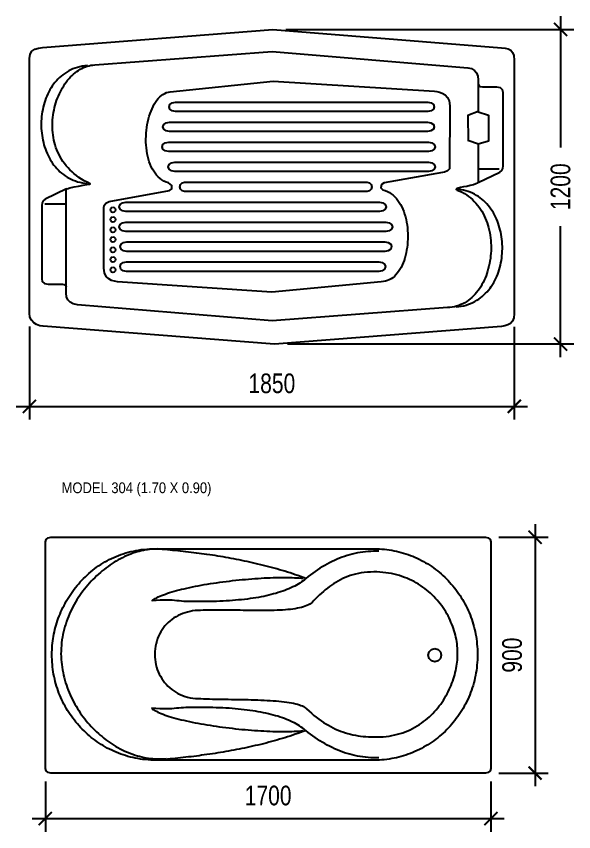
# Model space of a CAD drawing. Header units: millimetres. Extents: x 2134 to 13747, y 1479 to 10829.
# Drawn here: x 9155 to 11281, y 3651 to 6762 of the extents above; entities that cross this region are included whole.
import ezdxf
from ezdxf.enums import TextEntityAlignment as Align

# ---------------------------------------------------------------- set-up
doc = ezdxf.new("R2010")
doc.units = ezdxf.units.MM
doc.layers.add('dim', color=4, linetype='Continuous', lineweight=18)
doc.layers.add('dwgmodels.com', color=250, linetype='Continuous')
doc.layers.add('Text', color=3, linetype='Continuous', plot=False)
doc.styles.add('KOTE', font='romrust.shx', dxfattribs={"width": 0.8})
doc.styles.add('SN0', font='Arial')
doc.dimstyles.new('cad-block.com 50', dxfattribs={"dimscale": 50, "dimtxt": 1.5, "dimasz": 1, "dimexe": 1, "dimexo": 1, "dimgap": 1, "dimtad": 1, "dimdec": 0, "dimzin": 1, "dimdsep": 46, "dimtxsty": 'KOTE', "dimblk": 'ARCHTICK', "dimcen": 0, "dimdle": 1, "dimclrd": 4, "dimclre": 4, "dimclrt": 7, "dimadec": 0, "dimazin": 0, "dimtfac": 0.666667, "dimtdec": 0, "dimtix": 1, "dimtmove": 2, "dimatfit": 0, "dimfxl": 1, "dimtvp": 1, "dimtolj": 1, "dimarcsym": 0})

# ---------------------------------------------------------------- blocks, each defined once
blk = doc.blocks.new('Modelo 207')
at = {"color": 0}
for points in [[(-7.085, 2.095), (-3.627, 2.366), (-0.193, 2.09), (-0.14, 2.084), (-0.093, 2.073), (-0.054, 2.053), (-0.025, 2.021), (-0.006, 1.973), (0, 1.905), (0, -1.905), (-0.007, -1.968), (-0.027, -2.016), (-0.058, -2.05), (-0.098, -2.073), (-0.144, -2.087), (-0.195, -2.094), (-3.603, -2.359), (-7.078, -2.093), (-7.129, -2.084), (-7.177, -2.066), (-7.219, -2.039), (-7.253, -2.002), (-7.275, -1.954), (-7.283, -1.897), (-7.283, 1.927), (-7.274, 1.992), (-7.246, 2.038), (-7.204, 2.068), (-7.149, 2.086), (-7.085, 2.095)], [(-6.302, 1.833), (-3.637, 2.035), (-0.699, 1.791), (-0.644, 1.779), (-0.6, 1.751), (-0.567, 1.712), (-0.548, 1.664), (-0.542, 1.608), (-0.542, 1.13), (-0.39, 1.08), (-0.389, 0.689), (-0.542, 0.64), (-0.541, 0.076), (-0.551, 0.059), (-0.577, 0.044), (-0.615, 0.031), (-0.662, 0.019), (-0.712, 0.008), (-0.762, -0.001), (-0.807, -0.01), (-0.844, -0.019), (-0.867, -0.028), (-0.873, -0.038), (-0.857, -0.048), (-0.82, -0.064), (-0.785, -0.081), (-0.75, -0.1), (-0.718, -0.121), (-0.686, -0.143), (-0.657, -0.166), (-0.628, -0.191), (-0.601, -0.217), (-0.576, -0.245), (-0.552, -0.273), (-0.529, -0.303), (-0.508, -0.334), (-0.488, -0.366), (-0.469, -0.399), (-0.452, -0.432), (-0.436, -0.467), (-0.422, -0.502), (-0.409, -0.538), (-0.397, -0.574), (-0.387, -0.611), (-0.378, -0.649), (-0.37, -0.687), (-0.363, -0.725), (-0.358, -0.764), (-0.354, -0.803), (-0.351, -0.842), (-0.35, -0.881), (-0.349, -0.92), (-0.35, -0.959), (-0.352, -0.998), (-0.356, -1.037), (-0.36, -1.075), (-0.366, -1.114), (-0.373, -1.152), (-0.381, -1.189), (-0.391, -1.226), (-0.401, -1.263), (-0.412, -1.299), (-0.425, -1.334), (-0.439, -1.369), (-0.454, -1.402), (-0.47, -1.435), (-0.487, -1.467), (-0.505, -1.498), (-0.524, -1.528), (-0.545, -1.557), (-0.566, -1.584), (-0.588, -1.611), (-0.612, -1.636), (-0.636, -1.659), (-0.662, -1.681), (-0.688, -1.702), (-0.715, -1.721), (-0.744, -1.739), (-0.773, -1.754), (-0.804, -1.768), (-0.835, -1.781), (-0.867, -1.791), (-0.9, -1.799), (-0.934, -1.806), (-0.969, -1.81), (-1.005, -1.812), (-1.005, -1.812), (-3.637, -2.011), (-6.562, -1.769), (-6.624, -1.757), (-6.671, -1.731), (-6.704, -1.695), (-6.724, -1.649), (-6.731, -1.596), (-6.733, -0.041), (-6.716, -0.029), (-6.674, -0.015), (-6.613, -0.001), (-6.545, 0.012), (-6.477, 0.025), (-6.42, 0.035), (-6.382, 0.043), (-6.372, 0.049), (-6.416, 0.07), (-6.459, 0.093), (-6.5, 0.118), (-6.539, 0.143), (-6.575, 0.17), (-6.61, 0.197), (-6.643, 0.226), (-6.674, 0.256), (-6.703, 0.286), (-6.73, 0.317), (-6.755, 0.35), (-6.779, 0.382), (-6.801, 0.416), (-6.821, 0.45), (-6.839, 0.485), (-6.856, 0.521), (-6.871, 0.556), (-6.885, 0.593), (-6.897, 0.63), (-6.907, 0.667), (-6.916, 0.704), (-6.923, 0.741), (-6.929, 0.779), (-6.934, 0.817), (-6.937, 0.855), (-6.938, 0.893), (-6.939, 0.931), (-6.938, 0.969), (-6.936, 1.006), (-6.932, 1.044), (-6.927, 1.081), (-6.921, 1.118), (-6.914, 1.155), (-6.906, 1.191), (-6.897, 1.227), (-6.886, 1.262), (-6.875, 1.297), (-6.862, 1.331), (-6.849, 1.364), (-6.834, 1.397), (-6.819, 1.429), (-6.803, 1.46), (-6.786, 1.49), (-6.767, 1.52), (-6.749, 1.548), (-6.729, 1.575), (-6.709, 1.602), (-6.687, 1.627), (-6.666, 1.651), (-6.643, 1.673), (-6.62, 1.695), (-6.596, 1.715), (-6.572, 1.734), (-6.547, 1.751), (-6.521, 1.767), (-6.496, 1.781), (-6.469, 1.794), (-6.442, 1.805), (-6.415, 1.814), (-6.387, 1.821), (-6.359, 1.827), (-6.331, 1.831), (-6.302, 1.833), (-6.302, 1.833)], [(-6.413, 1.824), (-6.451, 1.82), (-6.489, 1.813), (-6.526, 1.805), (-6.561, 1.796), (-6.596, 1.785), (-6.629, 1.772), (-6.661, 1.758), (-6.692, 1.742), (-6.722, 1.725), (-6.751, 1.706), (-6.779, 1.686), (-6.805, 1.665), (-6.83, 1.643), (-6.855, 1.619), (-6.878, 1.595), (-6.9, 1.569), (-6.921, 1.543), (-6.94, 1.515), (-6.959, 1.486), (-6.977, 1.457), (-6.993, 1.427), (-7.008, 1.396), (-7.022, 1.365), (-7.036, 1.332), (-7.048, 1.3), (-7.058, 1.266), (-7.068, 1.232), (-7.077, 1.198), (-7.084, 1.164), (-7.091, 1.129), (-7.096, 1.093), (-7.1, 1.058), (-7.103, 1.022), (-7.105, 0.987), (-7.106, 0.951), (-7.106, 0.915), (-7.105, 0.879), (-7.102, 0.843), (-7.099, 0.808), (-7.094, 0.773), (-7.088, 0.737), (-7.082, 0.703), (-7.074, 0.668), (-7.065, 0.634), (-7.055, 0.6), (-7.043, 0.567), (-7.031, 0.535), (-7.018, 0.503), (-7.003, 0.471), (-6.988, 0.441), (-6.971, 0.411), (-6.954, 0.382), (-6.935, 0.354), (-6.915, 0.326), (-6.894, 0.3), (-6.872, 0.275), (-6.849, 0.251), (-6.825, 0.228), (-6.799, 0.206), (-6.773, 0.185), (-6.746, 0.166), (-6.717, 0.148), (-6.688, 0.131), (-6.657, 0.116), (-6.625, 0.102), (-6.592, 0.09), (-6.559, 0.079), (-6.524, 0.07), (-6.488, 0.063), (-6.451, 0.058), (-6.413, 0.054)], [(-3.621, 1.587), (-1.197, 1.436), (-1.165, 1.433), (-1.125, 1.425), (-1.082, 1.409), (-1.04, 1.383), (-1.005, 1.345), (-0.98, 1.291), (-0.971, 1.22), (-0.973, 0.272), (-1.006, 0.24), (-1.048, 0.223), (-1.08, 0.216), (-1.957, 0.062), (-1.997, 0.034), (-2.006, -0.012), (-1.973, -0.043), (-1.939, -0.054), (-1.907, -0.067), (-1.877, -0.083), (-1.848, -0.102), (-1.821, -0.124), (-1.795, -0.148), (-1.771, -0.174), (-1.749, -0.202), (-1.728, -0.232), (-1.709, -0.264), (-1.691, -0.298), (-1.675, -0.334), (-1.661, -0.37), (-1.648, -0.408), (-1.637, -0.447), (-1.627, -0.487), (-1.619, -0.528), (-1.612, -0.57), (-1.607, -0.612), (-1.603, -0.654), (-1.601, -0.697), (-1.6, -0.74), (-1.6, -0.783), (-1.603, -0.825), (-1.606, -0.868), (-1.611, -0.909), (-1.618, -0.951), (-1.625, -0.991), (-1.635, -1.031), (-1.645, -1.069), (-1.657, -1.106), (-1.671, -1.142), (-1.686, -1.177), (-1.702, -1.209), (-1.719, -1.24), (-1.738, -1.269), (-1.758, -1.296), (-1.78, -1.321), (-1.802, -1.344), (-1.827, -1.364), (-1.852, -1.381), (-1.879, -1.395), (-1.907, -1.407), (-1.936, -1.416), (-1.966, -1.421), (-1.998, -1.423), (-1.998, -1.423), (-3.64, -1.582), (-5.959, -1.423), (-6.003, -1.417), (-6.049, -1.404), (-6.092, -1.38), (-6.129, -1.343), (-6.155, -1.291), (-6.165, -1.221), (-6.167, -0.315), (-6.16, -0.277), (-6.136, -0.242), (-6.088, -0.22), (-5.179, -0.056), (-5.146, -0.029), (-5.142, 0.02), (-5.194, 0.06), (-5.229, 0.072), (-5.262, 0.087), (-5.293, 0.105), (-5.321, 0.126), (-5.348, 0.15), (-5.373, 0.176), (-5.396, 0.205), (-5.417, 0.236), (-5.436, 0.269), (-5.454, 0.303), (-5.469, 0.34), (-5.483, 0.378), (-5.495, 0.417), (-5.506, 0.458), (-5.514, 0.499), (-5.521, 0.542), (-5.527, 0.585), (-5.53, 0.629), (-5.533, 0.673), (-5.533, 0.717), (-5.532, 0.762), (-5.53, 0.806), (-5.526, 0.851), (-5.52, 0.894), (-5.513, 0.937), (-5.505, 0.98), (-5.495, 1.021), (-5.484, 1.062), (-5.471, 1.101), (-5.457, 1.139), (-5.442, 1.175), (-5.426, 1.21), (-5.408, 1.242), (-5.389, 1.273), (-5.369, 1.301), (-5.348, 1.327), (-5.325, 1.351), (-5.301, 1.371), (-5.277, 1.389), (-5.251, 1.404), (-5.224, 1.416), (-5.196, 1.424), (-5.167, 1.429), (-5.167, 1.429), (-3.621, 1.587)], [(-0.48, 1.498), (-0.506, 1.502), (-0.525, 1.515), (-0.537, 1.536)], [(-0.264, 1.498), (-0.48, 1.498)], [(-0.169, 1.416), (-0.178, 1.459), (-0.209, 1.488), (-0.264, 1.498)], [(-0.169, 0.319), (-0.169, 1.416)], [(-5.089, 1.273), (-1.299, 1.273), (-1.25, 1.263), (-1.216, 1.238), (-1.202, 1.203), (-1.216, 1.167), (-1.25, 1.142), (-1.299, 1.132), (-5.089, 1.132), (-5.138, 1.142), (-5.173, 1.167), (-5.186, 1.203), (-5.173, 1.238), (-5.138, 1.263), (-5.089, 1.273)], [(-0.543, 1.133), (-0.697, 1.074), (-0.695, 0.694)], [(-5.18, 0.973), (-1.302, 0.973), (-1.252, 0.963), (-1.216, 0.938), (-1.202, 0.903), (-1.216, 0.867), (-1.252, 0.842), (-1.302, 0.832), (-5.18, 0.832), (-5.23, 0.842), (-5.266, 0.867), (-5.28, 0.903), (-5.266, 0.938), (-5.23, 0.963), (-5.18, 0.973)], [(-5.191, 0.673), (-1.291, 0.673), (-1.24, 0.663), (-1.204, 0.638), (-1.191, 0.603), (-1.204, 0.567), (-1.24, 0.542), (-1.291, 0.532), (-5.191, 0.532), (-5.242, 0.542), (-5.278, 0.567), (-5.291, 0.603), (-5.278, 0.638), (-5.242, 0.663), (-5.191, 0.673)], [(-0.54, 0.64), (-0.699, 0.696)], [(-5.1, 0.373), (-1.288, 0.373), (-1.239, 0.363), (-1.204, 0.338), (-1.191, 0.303), (-1.204, 0.267), (-1.239, 0.242), (-1.288, 0.232), (-5.1, 0.232), (-5.149, 0.242), (-5.184, 0.267), (-5.198, 0.303), (-5.184, 0.338), (-5.149, 0.363), (-5.1, 0.373)], [(-0.226, 0.267), (-0.539, 0.267)], [(-0.22, 0.224), (-0.19, 0.247), (-0.174, 0.279), (-0.169, 0.319)], [(-0.543, 0.066), (-0.22, 0.224)], [(-4.952, 0.073), (-2.21, 0.073), (-2.174, 0.063), (-2.149, 0.038), (-2.14, 0.003), (-2.149, -0.033), (-2.174, -0.058), (-2.21, -0.068), (-4.952, -0.068), (-4.987, -0.058), (-5.012, -0.033), (-5.022, 0.003), (-5.012, 0.038), (-4.987, 0.063), (-4.952, 0.073)], [(-6.725, -0.028), (-7.048, -0.186)], [(-0.874, -1.803), (-0.835, -1.798), (-0.797, -1.792), (-0.76, -1.784), (-0.725, -1.775), (-0.69, -1.763), (-0.657, -1.751), (-0.625, -1.736), (-0.594, -1.721), (-0.564, -1.703), (-0.535, -1.685), (-0.508, -1.665), (-0.481, -1.644), (-0.456, -1.622), (-0.431, -1.598), (-0.408, -1.574), (-0.386, -1.548), (-0.365, -1.521), (-0.346, -1.494), (-0.327, -1.465), (-0.309, -1.436), (-0.293, -1.406), (-0.278, -1.375), (-0.264, -1.343), (-0.25, -1.311), (-0.239, -1.278), (-0.228, -1.245), (-0.218, -1.211), (-0.209, -1.177), (-0.202, -1.142), (-0.195, -1.107), (-0.19, -1.072), (-0.186, -1.037), (-0.183, -1.001), (-0.181, -0.965), (-0.18, -0.929), (-0.18, -0.894), (-0.181, -0.858), (-0.184, -0.822), (-0.187, -0.787), (-0.192, -0.751), (-0.198, -0.716), (-0.204, -0.681), (-0.212, -0.647), (-0.221, -0.613), (-0.231, -0.579), (-0.243, -0.546), (-0.255, -0.513), (-0.268, -0.481), (-0.283, -0.45), (-0.298, -0.42), (-0.315, -0.39), (-0.332, -0.361), (-0.351, -0.332), (-0.371, -0.305), (-0.392, -0.279), (-0.414, -0.254), (-0.437, -0.23), (-0.461, -0.206), (-0.487, -0.185), (-0.513, -0.164), (-0.54, -0.145), (-0.569, -0.127), (-0.598, -0.11), (-0.629, -0.095), (-0.661, -0.081), (-0.694, -0.069), (-0.727, -0.058), (-0.762, -0.049), (-0.798, -0.042), (-0.835, -0.036), (-0.874, -0.033)], [(-7.048, -0.186), (-7.078, -0.209), (-7.094, -0.241), (-7.099, -0.281)], [(-2.023, -0.368), (-5.835, -0.368), (-5.884, -0.358), (-5.919, -0.333), (-5.933, -0.297), (-5.919, -0.262), (-5.884, -0.237), (-5.835, -0.227), (-2.023, -0.227), (-1.974, -0.237), (-1.939, -0.262), (-1.926, -0.297), (-1.939, -0.333), (-1.974, -0.358), (-2.023, -0.368)], [(-7.099, -0.281), (-7.099, -1.378)], [(-7.05, -0.255), (-6.74, -0.255)], [(-6.028, -0.305), (-6.008, -0.31), (-5.994, -0.325), (-5.989, -0.344), (-5.994, -0.364), (-6.008, -0.378), (-6.028, -0.384), (-6.048, -0.378), (-6.062, -0.364), (-6.067, -0.344), (-6.062, -0.325), (-6.048, -0.31), (-6.028, -0.305)], [(-6.028, -0.45), (-6.008, -0.455), (-5.994, -0.469), (-5.989, -0.489), (-5.994, -0.509), (-6.008, -0.523), (-6.028, -0.529), (-6.048, -0.523), (-6.062, -0.509), (-6.067, -0.489), (-6.062, -0.469), (-6.048, -0.455), (-6.028, -0.45)], [(-6.028, -0.605), (-6.008, -0.61), (-5.994, -0.625), (-5.989, -0.644), (-5.994, -0.664), (-6.008, -0.678), (-6.028, -0.684), (-6.048, -0.678), (-6.062, -0.664), (-6.067, -0.644), (-6.062, -0.625), (-6.048, -0.61), (-6.028, -0.605)], [(-1.932, -0.668), (-5.833, -0.668), (-5.883, -0.658), (-5.919, -0.633), (-5.933, -0.597), (-5.919, -0.562), (-5.883, -0.537), (-5.833, -0.527), (-1.932, -0.527), (-1.882, -0.537), (-1.846, -0.562), (-1.832, -0.597), (-1.846, -0.633), (-1.882, -0.658), (-1.932, -0.668)], [(-6.028, -0.75), (-6.008, -0.755), (-5.994, -0.769), (-5.989, -0.789), (-5.994, -0.809), (-6.008, -0.823), (-6.028, -0.829), (-6.048, -0.823), (-6.062, -0.809), (-6.067, -0.789), (-6.062, -0.769), (-6.048, -0.755), (-6.028, -0.75)], [(-1.943, -0.968), (-5.822, -0.968), (-5.872, -0.958), (-5.907, -0.933), (-5.921, -0.897), (-5.907, -0.862), (-5.872, -0.837), (-5.822, -0.827), (-1.943, -0.827), (-1.893, -0.837), (-1.857, -0.862), (-1.844, -0.897), (-1.857, -0.933), (-1.893, -0.958), (-1.943, -0.968)], [(-6.028, -0.905), (-6.008, -0.91), (-5.994, -0.925), (-5.989, -0.944), (-5.994, -0.964), (-6.008, -0.978), (-6.028, -0.984), (-6.048, -0.978), (-6.062, -0.964), (-6.067, -0.944), (-6.062, -0.925), (-6.048, -0.91), (-6.028, -0.905)], [(-6.028, -1.05), (-6.008, -1.055), (-5.994, -1.069), (-5.989, -1.089), (-5.994, -1.109), (-6.008, -1.123), (-6.028, -1.129), (-6.048, -1.123), (-6.062, -1.109), (-6.067, -1.089), (-6.062, -1.069), (-6.048, -1.055), (-6.028, -1.05)], [(-6.028, -1.205), (-6.008, -1.21), (-5.994, -1.225), (-5.989, -1.244), (-5.994, -1.264), (-6.008, -1.278), (-6.028, -1.284), (-6.048, -1.278), (-6.062, -1.264), (-6.067, -1.244), (-6.062, -1.225), (-6.048, -1.21), (-6.028, -1.205)], [(-2.035, -1.268), (-5.824, -1.268), (-5.873, -1.258), (-5.908, -1.233), (-5.921, -1.197), (-5.908, -1.162), (-5.873, -1.137), (-5.824, -1.127), (-2.035, -1.127), (-1.986, -1.137), (-1.951, -1.162), (-1.937, -1.197), (-1.951, -1.233), (-1.986, -1.258), (-2.035, -1.268)], [(-7.099, -1.378), (-7.09, -1.421), (-7.059, -1.45), (-7.004, -1.46)], [(-7.004, -1.46), (-6.788, -1.46)], [(-6.788, -1.46), (-6.762, -1.464), (-6.743, -1.477), (-6.731, -1.498)]]:
    blk.add_lwpolyline(points, dxfattribs=at)
blk = doc.blocks.new('_ArchTick')
at = {"color": 0, "linetype": 'ByBlock', "const_width": 0.15}
blk.add_lwpolyline([(-0.5, -0.5), (0.5, 0.5)], dxfattribs=at)
blk = doc.blocks.new('*D44')
at = {"layer": 'Defpoints', "color": 0, "transparency": 16777216}
for p in [(9204.6, 5629.2), (11054.6, 5627), (11054.6, 5273.8)]:
    blk.add_point(p, dxfattribs=at)
at = {"layer": 'dim', "color": 4, "lineweight": -2, "transparency": 16777216}
for p, q in [((9204.6, 5579.2), (9204.6, 5223.8)), ((11054.6, 5577), (11054.6, 5223.8)), ((9154.6, 5273.8), (11104.6, 5273.8))]:
    blk.add_line(p, q, dxfattribs=at)
at = {"layer": 'dim', "color": 4, "lineweight": -2, "transparency": 16777216, "xscale": 50, "yscale": 50, "zscale": 50, "rotation": 180}
blk.add_blockref('_ArchTick', (9204.6, 5273.8), dxfattribs=at)
at = {"layer": 'dim', "color": 4, "lineweight": -2, "transparency": 16777216, "xscale": 50, "yscale": 50, "zscale": 50}
blk.add_blockref('_ArchTick', (11054.6, 5273.8), dxfattribs=at)
at = {"layer": 'dim', "color": 7, "transparency": 16777216, "insert": (10129.6, 5361.3), "char_height": 75, "attachment_point": 5, "style": 'KOTE'}
blk.add_mtext('\\A1;1850', dxfattribs=at)
blk = doc.blocks.new('*D45')
at = {"layer": 'Defpoints', "color": 0, "transparency": 16777216}
for p in [(10133.4, 6711.9), (11231.1, 6711.9), (10139.4, 5511.9)]:
    blk.add_point(p, dxfattribs=at)
at = {"layer": 'dim', "color": 4, "lineweight": -2, "transparency": 16777216}
for p, q in [((11231.1, 6761.9), (11231.1, 6261.8)), ((10183.4, 6711.9), (11281.1, 6711.9)), ((11231.1, 5461.9), (11231.1, 5961.8)), ((10189.4, 5511.9), (11281.1, 5511.9))]:
    blk.add_line(p, q, dxfattribs=at)
at = {"layer": 'dim', "color": 4, "lineweight": -2, "transparency": 16777216, "xscale": 50, "yscale": 50, "zscale": 50}
for p, rotation in [((11231.1, 6711.9), 90), ((11231.1, 5511.9), 270)]:
    blk.add_blockref('_ArchTick', p, dxfattribs=dict(at, rotation=rotation))
at = {"layer": 'dim', "color": 7, "transparency": 16777216, "insert": (11231.1, 6111.8), "char_height": 75, "attachment_point": 5, "rotation": 90, "style": 'KOTE'}
blk.add_mtext('\\A1;1200', dxfattribs=at)
blk = doc.blocks.new('Modelo 304')
at = {"color": 0}
for points in [[(-6.613, 1.772), (-0.08, 1.772), (-0.04, 1.762), (-0.011, 1.737), (0, 1.703), (0, -1.703), (-0.011, -1.737), (-0.04, -1.762), (-0.08, -1.772), (-6.613, -1.772), (-6.653, -1.762), (-6.682, -1.737), (-6.693, -1.703), (-6.693, 1.703), (-6.682, 1.737), (-6.653, 1.762), (-6.613, 1.772)], [(-5.043, 1.598), (-1.752, 1.598), (-1.714, 1.598), (-1.676, 1.596), (-1.638, 1.594), (-1.601, 1.591), (-1.564, 1.586), (-1.527, 1.581), (-1.49, 1.575), (-1.454, 1.569), (-1.418, 1.561), (-1.382, 1.552), (-1.347, 1.543), (-1.312, 1.533), (-1.277, 1.522), (-1.242, 1.51), (-1.208, 1.497), (-1.175, 1.484), (-1.141, 1.47), (-1.109, 1.455), (-1.076, 1.439), (-1.044, 1.423), (-1.012, 1.406), (-0.981, 1.388), (-0.95, 1.369), (-0.92, 1.35), (-0.89, 1.33), (-0.861, 1.309), (-0.832, 1.288), (-0.803, 1.266), (-0.776, 1.244), (-0.748, 1.22), (-0.721, 1.197), (-0.695, 1.172), (-0.669, 1.147), (-0.644, 1.121), (-0.62, 1.095), (-0.596, 1.068), (-0.572, 1.041), (-0.549, 1.013), (-0.527, 0.984), (-0.506, 0.955), (-0.485, 0.926), (-0.464, 0.896), (-0.445, 0.865), (-0.426, 0.834), (-0.408, 0.803), (-0.39, 0.771), (-0.373, 0.738), (-0.357, 0.706), (-0.342, 0.672), (-0.327, 0.639), (-0.313, 0.604), (-0.3, 0.57), (-0.288, 0.535), (-0.276, 0.5), (-0.266, 0.464), (-0.256, 0.428), (-0.247, 0.391), (-0.238, 0.355), (-0.231, 0.318), (-0.224, 0.28), (-0.219, 0.243), (-0.214, 0.205), (-0.21, 0.166), (-0.207, 0.128), (-0.204, 0.089), (-0.203, 0.05), (-0.203, 0.01), (-0.203, 0.01), (-0.203, -0.03), (-0.204, -0.07), (-0.207, -0.11), (-0.21, -0.15), (-0.214, -0.19), (-0.219, -0.229), (-0.226, -0.267), (-0.232, -0.306), (-0.24, -0.344), (-0.249, -0.381), (-0.259, -0.418), (-0.269, -0.455), (-0.281, -0.491), (-0.293, -0.527), (-0.306, -0.563), (-0.319, -0.598), (-0.334, -0.633), (-0.349, -0.667), (-0.365, -0.701), (-0.382, -0.734), (-0.4, -0.767), (-0.418, -0.799), (-0.437, -0.831), (-0.457, -0.862), (-0.477, -0.893), (-0.498, -0.923), (-0.52, -0.953), (-0.543, -0.982), (-0.566, -1.011), (-0.589, -1.039), (-0.614, -1.066), (-0.639, -1.093), (-0.664, -1.119), (-0.69, -1.145), (-0.717, -1.17), (-0.744, -1.194), (-0.772, -1.218), (-0.8, -1.241), (-0.829, -1.263), (-0.858, -1.285), (-0.888, -1.306), (-0.918, -1.326), (-0.948, -1.345), (-0.98, -1.364), (-1.011, -1.382), (-1.043, -1.4), (-1.075, -1.416), (-1.108, -1.432), (-1.141, -1.447), (-1.175, -1.462), (-1.209, -1.475), (-1.243, -1.488), (-1.278, -1.5), (-1.313, -1.511), (-1.348, -1.522), (-1.383, -1.531), (-1.419, -1.54), (-1.455, -1.547), (-1.491, -1.554), (-1.528, -1.56), (-1.565, -1.565), (-1.602, -1.57), (-1.639, -1.573), (-1.676, -1.575), (-1.714, -1.577), (-1.752, -1.577), (-1.752, -1.577), (-5.031, -1.577), (-5.071, -1.577), (-5.111, -1.575), (-5.15, -1.573), (-5.189, -1.569), (-5.228, -1.565), (-5.266, -1.56), (-5.304, -1.554), (-5.342, -1.546), (-5.379, -1.538), (-5.416, -1.53), (-5.453, -1.52), (-5.489, -1.509), (-5.524, -1.498), (-5.56, -1.486), (-5.594, -1.472), (-5.629, -1.459), (-5.663, -1.444), (-5.696, -1.429), (-5.729, -1.412), (-5.762, -1.395), (-5.794, -1.378), (-5.825, -1.359), (-5.856, -1.34), (-5.887, -1.321), (-5.917, -1.3), (-5.947, -1.279), (-5.976, -1.257), (-6.004, -1.235), (-6.032, -1.212), (-6.059, -1.188), (-6.086, -1.164), (-6.112, -1.139), (-6.138, -1.113), (-6.163, -1.087), (-6.187, -1.06), (-6.211, -1.033), (-6.234, -1.006), (-6.257, -0.977), (-6.278, -0.949), (-6.3, -0.919), (-6.32, -0.89), (-6.34, -0.86), (-6.359, -0.829), (-6.378, -0.798), (-6.396, -0.766), (-6.413, -0.734), (-6.429, -0.702), (-6.445, -0.669), (-6.46, -0.636), (-6.474, -0.603), (-6.488, -0.569), (-6.5, -0.535), (-6.512, -0.5), (-6.524, -0.465), (-6.534, -0.43), (-6.544, -0.395), (-6.552, -0.359), (-6.56, -0.323), (-6.568, -0.287), (-6.574, -0.251), (-6.58, -0.214), (-6.584, -0.177), (-6.588, -0.14), (-6.591, -0.103), (-6.593, -0.065), (-6.594, -0.027), (-6.595, 0.01), (-6.595, 0.01), (-6.594, 0.044), (-6.593, 0.078), (-6.592, 0.112), (-6.589, 0.146), (-6.585, 0.18), (-6.581, 0.214), (-6.576, 0.248), (-6.571, 0.282), (-6.564, 0.316), (-6.557, 0.35), (-6.549, 0.384), (-6.54, 0.418), (-6.531, 0.452), (-6.52, 0.485), (-6.509, 0.518), (-6.498, 0.552), (-6.485, 0.585), (-6.472, 0.617), (-6.458, 0.65), (-6.444, 0.682), (-6.428, 0.715), (-6.412, 0.746), (-6.396, 0.778), (-6.378, 0.809), (-6.36, 0.84), (-6.341, 0.871), (-6.322, 0.901), (-6.302, 0.931), (-6.281, 0.96), (-6.26, 0.989), (-6.238, 1.018), (-6.215, 1.046), (-6.192, 1.073), (-6.168, 1.1), (-6.143, 1.127), (-6.118, 1.153), (-6.092, 1.178), (-6.065, 1.203), (-6.038, 1.228), (-6.01, 1.252), (-5.982, 1.275), (-5.953, 1.297), (-5.923, 1.319), (-5.893, 1.34), (-5.862, 1.361), (-5.831, 1.38), (-5.799, 1.399), (-5.766, 1.418), (-5.733, 1.435), (-5.699, 1.452), (-5.665, 1.468), (-5.63, 1.483), (-5.595, 1.497), (-5.559, 1.511), (-5.522, 1.523), (-5.485, 1.535), (-5.448, 1.545), (-5.409, 1.555), (-5.371, 1.564), (-5.332, 1.572), (-5.292, 1.579), (-5.252, 1.585), (-5.211, 1.589), (-5.17, 1.593), (-5.128, 1.596), (-5.086, 1.598), (-5.043, 1.598), (-5.043, 1.598)], [(-4.98, 1.59), (-5.009, 1.592), (-5.039, 1.593), (-5.069, 1.592), (-5.099, 1.591), (-5.129, 1.588), (-5.16, 1.584), (-5.19, 1.58), (-5.221, 1.574), (-5.252, 1.567), (-5.283, 1.559), (-5.315, 1.551), (-5.346, 1.541), (-5.378, 1.53), (-5.409, 1.519), (-5.441, 1.506), (-5.472, 1.493), (-5.503, 1.479), (-5.535, 1.463), (-5.566, 1.447), (-5.597, 1.43), (-5.628, 1.412), (-5.659, 1.394), (-5.689, 1.374), (-5.72, 1.354), (-5.75, 1.333), (-5.78, 1.311), (-5.809, 1.288), (-5.838, 1.265), (-5.867, 1.24), (-5.895, 1.216), (-5.924, 1.19), (-5.951, 1.163), (-5.978, 1.136), (-6.005, 1.109), (-6.031, 1.08), (-6.057, 1.051), (-6.082, 1.021), (-6.106, 0.991), (-6.13, 0.96), (-6.154, 0.928), (-6.176, 0.896), (-6.198, 0.863), (-6.219, 0.83), (-6.24, 0.796), (-6.26, 0.761), (-6.279, 0.726), (-6.297, 0.691), (-6.314, 0.654), (-6.331, 0.618), (-6.346, 0.581), (-6.361, 0.543), (-6.375, 0.505), (-6.387, 0.467), (-6.399, 0.428), (-6.41, 0.389), (-6.42, 0.349), (-6.429, 0.309), (-6.436, 0.268), (-6.443, 0.228), (-6.448, 0.186), (-6.452, 0.145), (-6.455, 0.103), (-6.457, 0.061), (-6.458, 0.018)], [(-2.781, 1.151), (-2.82, 1.165), (-2.86, 1.18), (-2.899, 1.194), (-2.939, 1.207), (-2.978, 1.221), (-3.018, 1.234), (-3.058, 1.246), (-3.097, 1.259), (-3.137, 1.271), (-3.177, 1.283), (-3.217, 1.294), (-3.257, 1.306), (-3.297, 1.317), (-3.338, 1.328), (-3.378, 1.338), (-3.418, 1.348), (-3.458, 1.358), (-3.499, 1.368), (-3.539, 1.378), (-3.579, 1.387), (-3.62, 1.396), (-3.66, 1.405), (-3.7, 1.413), (-3.741, 1.422), (-3.781, 1.43), (-3.821, 1.438), (-3.862, 1.445), (-3.902, 1.453), (-3.943, 1.46), (-3.983, 1.467), (-4.023, 1.474), (-4.064, 1.481), (-4.104, 1.487), (-4.144, 1.494), (-4.184, 1.5), (-4.224, 1.506), (-4.265, 1.511), (-4.305, 1.517), (-4.345, 1.523), (-4.385, 1.528), (-4.425, 1.533), (-4.464, 1.538), (-4.504, 1.543), (-4.544, 1.548), (-4.584, 1.552), (-4.623, 1.557), (-4.663, 1.561), (-4.702, 1.566), (-4.742, 1.57), (-4.781, 1.574), (-4.82, 1.578), (-4.859, 1.582), (-4.898, 1.585), (-4.937, 1.589), (-4.976, 1.592), (-5.015, 1.596)], [(-1.682, 1.56), (-1.723, 1.561), (-1.763, 1.56), (-1.804, 1.559), (-1.844, 1.556), (-1.884, 1.553), (-1.924, 1.548), (-1.964, 1.542), (-2.003, 1.535), (-2.043, 1.527), (-2.082, 1.517), (-2.121, 1.507), (-2.159, 1.496), (-2.198, 1.483), (-2.236, 1.47), (-2.274, 1.455), (-2.312, 1.44), (-2.349, 1.423), (-2.387, 1.406), (-2.424, 1.387), (-2.46, 1.368), (-2.497, 1.348), (-2.533, 1.326), (-2.57, 1.304), (-2.605, 1.281), (-2.641, 1.256), (-2.676, 1.231), (-2.711, 1.205), (-2.746, 1.179), (-2.781, 1.151)], [(-0.5, 0.01), (-0.5, 0.042), (-0.5, 0.074), (-0.502, 0.106), (-0.505, 0.138), (-0.509, 0.171), (-0.514, 0.203), (-0.519, 0.236), (-0.526, 0.268), (-0.534, 0.301), (-0.542, 0.334), (-0.552, 0.366), (-0.562, 0.398), (-0.574, 0.431), (-0.586, 0.463), (-0.6, 0.495), (-0.614, 0.527), (-0.629, 0.558), (-0.645, 0.589), (-0.662, 0.62), (-0.68, 0.651), (-0.699, 0.681), (-0.719, 0.711), (-0.739, 0.74), (-0.761, 0.769), (-0.783, 0.797), (-0.807, 0.825), (-0.831, 0.852), (-0.856, 0.879), (-0.882, 0.905), (-0.909, 0.93), (-0.936, 0.954), (-0.965, 0.978), (-0.994, 1.001), (-1.025, 1.023), (-1.056, 1.045), (-1.088, 1.065), (-1.121, 1.085), (-1.155, 1.104), (-1.189, 1.121), (-1.225, 1.138), (-1.261, 1.154), (-1.298, 1.168), (-1.336, 1.182), (-1.374, 1.194), (-1.414, 1.205), (-1.454, 1.216), (-1.495, 1.224), (-1.537, 1.232), (-1.58, 1.238), (-1.624, 1.243), (-1.668, 1.247), (-1.713, 1.249), (-1.759, 1.249), (-1.808, 1.248), (-1.856, 1.245), (-1.902, 1.24), (-1.947, 1.234), (-1.99, 1.226), (-2.033, 1.217), (-2.074, 1.206), (-2.113, 1.194), (-2.152, 1.18), (-2.19, 1.165), (-2.226, 1.149), (-2.262, 1.132), (-2.296, 1.113), (-2.33, 1.093), (-2.363, 1.073), (-2.395, 1.051), (-2.427, 1.029), (-2.457, 1.005), (-2.488, 0.981), (-2.517, 0.956), (-2.546, 0.93), (-2.575, 0.904), (-2.603, 0.877), (-2.631, 0.849), (-2.659, 0.821), (-2.686, 0.792), (-2.686, 0.792), (-2.702, 0.779), (-2.721, 0.766), (-2.742, 0.755), (-2.764, 0.744), (-2.789, 0.734), (-2.816, 0.725), (-2.845, 0.717), (-2.875, 0.71), (-2.907, 0.703), (-2.94, 0.697), (-2.975, 0.692), (-3.012, 0.687), (-3.049, 0.683), (-3.088, 0.68), (-3.129, 0.677), (-3.17, 0.675), (-3.212, 0.673), (-3.255, 0.671), (-3.299, 0.67), (-3.344, 0.669), (-3.39, 0.669), (-3.436, 0.669), (-3.483, 0.669), (-3.53, 0.669), (-3.577, 0.67), (-3.625, 0.67), (-3.673, 0.671), (-3.721, 0.672), (-3.769, 0.673), (-3.817, 0.674), (-3.865, 0.675), (-3.913, 0.675), (-3.96, 0.676), (-4.007, 0.677), (-4.054, 0.677), (-4.1, 0.677), (-4.145, 0.677), (-4.19, 0.677), (-4.234, 0.676), (-4.278, 0.675), (-4.32, 0.674), (-4.361, 0.672), (-4.361, 0.672), (-4.402, 0.671), (-4.442, 0.668), (-4.481, 0.663), (-4.519, 0.656), (-4.557, 0.647), (-4.594, 0.637), (-4.629, 0.625), (-4.664, 0.611), (-4.697, 0.595), (-4.73, 0.577), (-4.761, 0.558), (-4.791, 0.537), (-4.819, 0.515), (-4.846, 0.491), (-4.872, 0.466), (-4.896, 0.439), (-4.919, 0.41), (-4.94, 0.381), (-4.959, 0.349), (-4.977, 0.317), (-4.993, 0.283), (-5.007, 0.248), (-5.019, 0.211), (-5.029, 0.173), (-5.038, 0.134), (-5.044, 0.094), (-5.048, 0.053), (-5.05, 0.01), (-5.05, 0.01), (-5.049, -0.029), (-5.045, -0.067), (-5.04, -0.105), (-5.032, -0.142), (-5.023, -0.179), (-5.011, -0.215), (-4.997, -0.25), (-4.982, -0.284), (-4.964, -0.317), (-4.945, -0.349), (-4.924, -0.38), (-4.902, -0.409), (-4.877, -0.437), (-4.852, -0.464), (-4.824, -0.49), (-4.795, -0.514), (-4.765, -0.536), (-4.734, -0.556), (-4.701, -0.575), (-4.667, -0.592), (-4.631, -0.607), (-4.595, -0.62), (-4.557, -0.631), (-4.518, -0.639), (-4.479, -0.646), (-4.438, -0.65), (-4.397, -0.651), (-4.397, -0.651), (-4.356, -0.653), (-4.315, -0.655), (-4.272, -0.656), (-4.227, -0.658), (-4.182, -0.659), (-4.136, -0.66), (-4.089, -0.661), (-4.042, -0.662), (-3.994, -0.662), (-3.945, -0.663), (-3.896, -0.664), (-3.847, -0.665), (-3.797, -0.665), (-3.748, -0.666), (-3.698, -0.667), (-3.649, -0.668), (-3.6, -0.669), (-3.551, -0.671), (-3.503, -0.672), (-3.455, -0.674), (-3.408, -0.676), (-3.362, -0.679), (-3.316, -0.681), (-3.272, -0.684), (-3.228, -0.688), (-3.186, -0.691), (-3.145, -0.695), (-3.106, -0.7), (-3.068, -0.705), (-3.032, -0.71), (-2.997, -0.716), (-2.964, -0.722), (-2.933, -0.729), (-2.905, -0.737), (-2.878, -0.745), (-2.854, -0.754), (-2.832, -0.763), (-2.812, -0.773), (-2.795, -0.784), (-2.781, -0.795), (-2.769, -0.808), (-2.732, -0.841), (-2.695, -0.873), (-2.659, -0.904), (-2.623, -0.933), (-2.586, -0.96), (-2.55, -0.986), (-2.514, -1.01), (-2.478, -1.033), (-2.442, -1.054), (-2.406, -1.074), (-2.37, -1.093), (-2.333, -1.11), (-2.297, -1.126), (-2.26, -1.141), (-2.223, -1.154), (-2.186, -1.166), (-2.149, -1.177), (-2.111, -1.187), (-2.073, -1.196), (-2.035, -1.203), (-1.996, -1.21), (-1.957, -1.215), (-1.918, -1.22), (-1.877, -1.223), (-1.837, -1.226), (-1.796, -1.228), (-1.754, -1.229), (-1.712, -1.229), (-1.665, -1.228), (-1.619, -1.225), (-1.574, -1.221), (-1.53, -1.215), (-1.487, -1.208), (-1.445, -1.199), (-1.403, -1.189), (-1.363, -1.178), (-1.324, -1.165), (-1.286, -1.151), (-1.248, -1.136), (-1.212, -1.12), (-1.176, -1.102), (-1.141, -1.084), (-1.108, -1.064), (-1.075, -1.043), (-1.043, -1.022), (-1.012, -0.999), (-0.982, -0.976), (-0.953, -0.952), (-0.925, -0.927), (-0.898, -0.901), (-0.872, -0.875), (-0.846, -0.848), (-0.822, -0.82), (-0.798, -0.792), (-0.776, -0.763), (-0.754, -0.734), (-0.733, -0.704), (-0.713, -0.674), (-0.694, -0.643), (-0.676, -0.612), (-0.659, -0.581), (-0.642, -0.549), (-0.627, -0.518), (-0.612, -0.486), (-0.599, -0.454), (-0.586, -0.422), (-0.574, -0.39), (-0.563, -0.358), (-0.553, -0.326), (-0.544, -0.294), (-0.535, -0.262), (-0.528, -0.231), (-0.521, -0.199), (-0.516, -0.168), (-0.511, -0.138), (-0.507, -0.107), (-0.504, -0.077), (-0.502, -0.047), (-0.5, -0.018), (-0.5, 0.01), (-0.5, 0.01)], [(-5.093, 0.816), (-5.077, 0.828), (-5.06, 0.84), (-5.041, 0.851), (-5.02, 0.863), (-4.997, 0.874), (-4.973, 0.885), (-4.947, 0.896), (-4.919, 0.907), (-4.89, 0.918), (-4.859, 0.929), (-4.827, 0.939), (-4.793, 0.949), (-4.758, 0.96), (-4.722, 0.97), (-4.685, 0.979), (-4.646, 0.989), (-4.607, 0.998), (-4.566, 1.008), (-4.525, 1.017), (-4.483, 1.025), (-4.44, 1.034), (-4.396, 1.042), (-4.351, 1.051), (-4.306, 1.059), (-4.26, 1.066), (-4.214, 1.074), (-4.167, 1.081), (-4.12, 1.088), (-4.073, 1.095), (-4.025, 1.101), (-3.977, 1.107), (-3.929, 1.113), (-3.88, 1.119), (-3.832, 1.124), (-3.784, 1.129), (-3.736, 1.134), (-3.688, 1.138), (-3.64, 1.143), (-3.592, 1.146), (-3.545, 1.15), (-3.498, 1.153), (-3.452, 1.156), (-3.406, 1.159), (-3.361, 1.161), (-3.316, 1.163), (-3.272, 1.164), (-3.229, 1.165), (-3.186, 1.166), (-3.144, 1.167), (-3.104, 1.167), (-3.064, 1.166), (-3.025, 1.166), (-2.988, 1.165), (-2.952, 1.163), (-2.916, 1.161), (-2.883, 1.159), (-2.85, 1.156), (-2.819, 1.153)], [(-2.778, 1.151), (-2.8, 1.133), (-2.822, 1.116), (-2.846, 1.099), (-2.87, 1.083), (-2.895, 1.068), (-2.921, 1.053), (-2.948, 1.038), (-2.976, 1.024), (-3.005, 1.01), (-3.034, 0.997), (-3.065, 0.985), (-3.096, 0.972), (-3.128, 0.961), (-3.161, 0.95), (-3.194, 0.939), (-3.229, 0.928), (-3.264, 0.919), (-3.3, 0.909), (-3.337, 0.9), (-3.374, 0.892), (-3.413, 0.883), (-3.452, 0.876), (-3.492, 0.868), (-3.532, 0.862), (-3.573, 0.855), (-3.615, 0.849), (-3.658, 0.843), (-3.701, 0.838), (-3.745, 0.833), (-3.79, 0.829), (-3.835, 0.825), (-3.881, 0.821), (-3.928, 0.818), (-3.975, 0.815), (-4.023, 0.812), (-4.072, 0.81), (-4.121, 0.808), (-4.171, 0.806), (-4.222, 0.805), (-4.273, 0.804), (-4.324, 0.804), (-4.376, 0.804), (-4.429, 0.804), (-4.483, 0.804), (-4.536, 0.805)], [(-4.536, 0.805), (-4.576, 0.806), (-4.613, 0.808), (-4.648, 0.811), (-4.682, 0.814), (-4.716, 0.818), (-4.751, 0.821), (-4.787, 0.824), (-4.826, 0.826), (-4.869, 0.827), (-4.916, 0.827), (-4.968, 0.825), (-5.027, 0.822), (-5.093, 0.816)], [(-6.458, 0.018), (-6.457, -0.022), (-6.454, -0.063), (-6.451, -0.103), (-6.446, -0.143), (-6.441, -0.183), (-6.434, -0.222), (-6.427, -0.261), (-6.418, -0.3), (-6.409, -0.338), (-6.399, -0.376), (-6.388, -0.414), (-6.376, -0.451), (-6.363, -0.488), (-6.349, -0.524), (-6.335, -0.561), (-6.319, -0.596), (-6.303, -0.631), (-6.286, -0.666), (-6.268, -0.7), (-6.25, -0.734), (-6.231, -0.768), (-6.211, -0.8), (-6.191, -0.833), (-6.169, -0.865), (-6.148, -0.896), (-6.125, -0.927), (-6.102, -0.957), (-6.078, -0.986), (-6.054, -1.015), (-6.029, -1.044), (-6.004, -1.071), (-5.978, -1.098), (-5.952, -1.125), (-5.925, -1.151), (-5.897, -1.176), (-5.869, -1.2), (-5.841, -1.224), (-5.813, -1.247), (-5.783, -1.27), (-5.754, -1.291), (-5.724, -1.312), (-5.694, -1.332), (-5.663, -1.352), (-5.633, -1.37), (-5.602, -1.388), (-5.57, -1.405), (-5.538, -1.421), (-5.507, -1.436), (-5.474, -1.451), (-5.442, -1.464), (-5.41, -1.477), (-5.377, -1.489), (-5.344, -1.5), (-5.311, -1.51), (-5.278, -1.519), (-5.245, -1.527), (-5.211, -1.535), (-5.178, -1.541), (-5.145, -1.546), (-5.111, -1.551), (-5.078, -1.554), (-5.044, -1.556), (-5.011, -1.558), (-4.978, -1.558), (-4.944, -1.557), (-4.911, -1.555), (-4.878, -1.552)], [(-0.844, 0.099), (-0.794, 0.085), (-0.759, 0.05), (-0.746, 0), (-0.759, -0.049), (-0.794, -0.085), (-0.844, -0.098), (-0.894, -0.085), (-0.929, -0.049), (-0.942, 0), (-0.929, 0.05), (-0.894, 0.085), (-0.844, 0.099)], [(-4.541, -0.786), (-4.581, -0.787), (-4.618, -0.789), (-4.653, -0.792), (-4.687, -0.795), (-4.721, -0.798), (-4.756, -0.802), (-4.792, -0.804), (-4.831, -0.806), (-4.874, -0.808), (-4.921, -0.807), (-4.973, -0.806), (-5.032, -0.802), (-5.098, -0.797)], [(-5.098, -0.797), (-5.082, -0.809), (-5.065, -0.821), (-5.046, -0.832), (-5.025, -0.843), (-5.002, -0.855), (-4.978, -0.866), (-4.952, -0.877), (-4.924, -0.888), (-4.895, -0.899), (-4.864, -0.909), (-4.832, -0.92), (-4.798, -0.93), (-4.763, -0.94), (-4.727, -0.95), (-4.69, -0.96), (-4.651, -0.97), (-4.612, -0.979), (-4.571, -0.988), (-4.53, -0.997), (-4.488, -1.006), (-4.445, -1.015), (-4.401, -1.023), (-4.356, -1.031), (-4.311, -1.039), (-4.265, -1.047), (-4.219, -1.054), (-4.172, -1.062), (-4.125, -1.069), (-4.078, -1.075), (-4.03, -1.082), (-3.982, -1.088), (-3.934, -1.094), (-3.885, -1.099), (-3.837, -1.105), (-3.789, -1.11), (-3.741, -1.115), (-3.693, -1.119), (-3.645, -1.123), (-3.597, -1.127), (-3.55, -1.131), (-3.503, -1.134), (-3.457, -1.137), (-3.411, -1.139), (-3.366, -1.142), (-3.321, -1.143), (-3.277, -1.145), (-3.234, -1.146), (-3.191, -1.147), (-3.149, -1.147), (-3.109, -1.147), (-3.069, -1.147), (-3.03, -1.146), (-2.993, -1.145), (-2.957, -1.144), (-2.921, -1.142), (-2.888, -1.14), (-2.855, -1.137), (-2.824, -1.134)], [(-2.783, -1.131), (-2.805, -1.114), (-2.827, -1.096), (-2.851, -1.08), (-2.875, -1.064), (-2.9, -1.048), (-2.926, -1.033), (-2.953, -1.019), (-2.981, -1.005), (-3.01, -0.991), (-3.039, -0.978), (-3.07, -0.965), (-3.101, -0.953), (-3.133, -0.941), (-3.166, -0.93), (-3.199, -0.919), (-3.234, -0.909), (-3.269, -0.899), (-3.305, -0.89), (-3.342, -0.881), (-3.379, -0.872), (-3.418, -0.864), (-3.457, -0.856), (-3.497, -0.849), (-3.537, -0.842), (-3.578, -0.836), (-3.62, -0.83), (-3.663, -0.824), (-3.706, -0.819), (-3.75, -0.814), (-3.795, -0.81), (-3.84, -0.805), (-3.886, -0.802), (-3.933, -0.798), (-3.98, -0.795), (-4.028, -0.793), (-4.077, -0.791), (-4.126, -0.789), (-4.176, -0.787), (-4.227, -0.786), (-4.278, -0.785), (-4.329, -0.784), (-4.381, -0.784), (-4.434, -0.784), (-4.488, -0.785), (-4.541, -0.786)], [(-2.781, -1.132), (-2.82, -1.147), (-2.86, -1.161), (-2.899, -1.175), (-2.939, -1.189), (-2.978, -1.202), (-3.018, -1.215), (-3.058, -1.228), (-3.097, -1.24), (-3.137, -1.253), (-3.177, -1.264), (-3.217, -1.276), (-3.257, -1.287), (-3.297, -1.298), (-3.338, -1.309), (-3.378, -1.32), (-3.418, -1.33), (-3.458, -1.34), (-3.499, -1.35), (-3.539, -1.359), (-3.579, -1.368), (-3.62, -1.377), (-3.66, -1.386), (-3.7, -1.395), (-3.741, -1.403), (-3.781, -1.411), (-3.821, -1.419), (-3.862, -1.427), (-3.902, -1.434), (-3.943, -1.442), (-3.983, -1.449), (-4.023, -1.456), (-4.064, -1.462), (-4.104, -1.469), (-4.144, -1.475), (-4.184, -1.481), (-4.224, -1.487), (-4.265, -1.493), (-4.305, -1.499), (-4.345, -1.504), (-4.385, -1.51), (-4.425, -1.515), (-4.464, -1.52), (-4.504, -1.525), (-4.544, -1.529), (-4.584, -1.534), (-4.623, -1.539), (-4.663, -1.543), (-4.702, -1.547), (-4.742, -1.551), (-4.781, -1.555), (-4.82, -1.559), (-4.859, -1.563), (-4.898, -1.567), (-4.937, -1.57), (-4.976, -1.574), (-5.015, -1.577)], [(-1.682, -1.541), (-1.723, -1.542), (-1.763, -1.542), (-1.804, -1.54), (-1.844, -1.538), (-1.884, -1.534), (-1.924, -1.529), (-1.964, -1.523), (-2.003, -1.516), (-2.043, -1.508), (-2.082, -1.499), (-2.121, -1.489), (-2.159, -1.477), (-2.198, -1.465), (-2.236, -1.452), (-2.274, -1.437), (-2.312, -1.422), (-2.349, -1.405), (-2.387, -1.388), (-2.424, -1.369), (-2.46, -1.35), (-2.497, -1.329), (-2.533, -1.308), (-2.57, -1.285), (-2.605, -1.262), (-2.641, -1.238), (-2.676, -1.213), (-2.711, -1.187), (-2.746, -1.16), (-2.781, -1.132)]]:
    blk.add_lwpolyline(points, dxfattribs=at)
blk = doc.blocks.new('*D52')
at = {"layer": 'Defpoints', "color": 0, "transparency": 16777216}
for p in [(9265.4, 3892.4), (10965.4, 3892.4), (10965.4, 3701.4)]:
    blk.add_point(p, dxfattribs=at)
at = {"layer": 'dim', "color": 4, "lineweight": -2, "transparency": 16777216}
for p, q in [((9265.4, 3842.4), (9265.4, 3651.4)), ((10965.4, 3842.4), (10965.4, 3651.4)), ((9215.4, 3701.4), (11015.4, 3701.4))]:
    blk.add_line(p, q, dxfattribs=at)
at = {"layer": 'dim', "color": 4, "lineweight": -2, "transparency": 16777216, "xscale": 50, "yscale": 50, "zscale": 50, "rotation": 180}
blk.add_blockref('_ArchTick', (9265.4, 3701.4), dxfattribs=at)
at = {"layer": 'dim', "color": 4, "lineweight": -2, "transparency": 16777216, "xscale": 50, "yscale": 50, "zscale": 50}
blk.add_blockref('_ArchTick', (10965.4, 3701.4), dxfattribs=at)
at = {"layer": 'dim', "color": 7, "transparency": 16777216, "insert": (10115.4, 3788.9), "char_height": 75, "attachment_point": 5, "style": 'KOTE'}
blk.add_mtext('\\A1;1700', dxfattribs=at)
blk = doc.blocks.new('*D53')
at = {"layer": 'Defpoints', "color": 0, "transparency": 16777216}
for p in [(10945, 4774.9), (10945, 3874.9), (11133.9, 3874.9)]:
    blk.add_point(p, dxfattribs=at)
at = {"layer": 'dim', "color": 4, "lineweight": -2, "transparency": 16777216}
for p, q in [((11133.9, 4824.9), (11133.9, 3824.9)), ((10995, 4774.9), (11183.9, 4774.9)), ((10995, 3874.9), (11183.9, 3874.9))]:
    blk.add_line(p, q, dxfattribs=at)
at = {"layer": 'dim', "color": 4, "lineweight": -2, "transparency": 16777216, "xscale": 50, "yscale": 50, "zscale": 50}
for p, rotation in [((11133.9, 4774.9), 90), ((11133.9, 3874.9), 270)]:
    blk.add_blockref('_ArchTick', p, dxfattribs=dict(at, rotation=rotation))
at = {"layer": 'dim', "color": 7, "transparency": 16777216, "insert": (11046.4, 4324.9), "char_height": 75, "attachment_point": 5, "rotation": 90, "style": 'KOTE'}
blk.add_mtext('\\A1;900', dxfattribs=at)

msp = doc.modelspace()

# ---------------------------------------------------------------- block references
at = {"layer": 'dwgmodels.com'}
for name, p, xscale, yscale, zscale in [('Modelo 207', (11054.6, 6111), 254.0002737205246, 254.0002737205246, 254.0002737205246), ('Modelo 304', (10965.4, 4324.9), 253.9999766917668, 253.9999766917668, 253.9999766917668)]:
    msp.add_blockref(name, p, dxfattribs=dict(at, xscale=xscale, yscale=yscale, zscale=zscale))

# ---------------------------------------------------------------- texts
at = {"layer": 'Text', "color": 7, "style": 'SN0', "width": 0.863315}
msp.add_text('MODEL 304 (1.70 X 0.90)', height=40.982, dxfattribs=at).set_placement((9613.3, 4963.3), align=Align.MIDDLE_CENTER)

# ---------------------------------------------------------------- dimensions: what is measured, and where the dimension line sits
at = {"layer": 'dim'}
dim = msp.add_linear_dim(base=(11231.1, 6711.9), p1=(10139.4, 5511.9), p2=(10133.4, 6711.9), angle=90, dimstyle='cad-block.com 50', dxfattribs=at)
dim.commit()
dim.dimension.update_dxf_attribs({"geometry": '*D45', "text_midpoint": (11231.1, 6111.8), "dimtype": 160})
for base, p1, p2, picture, middle in [((11054.6, 5273.8), (9204.6, 5629.2), (11054.6, 5627), '*D44', (10129.6, 5361.3)), ((10965.4, 3701.4), (9265.4, 3892.4), (10965.4, 3892.4), '*D52', (10115.4, 3788.9))]:
    dim = msp.add_linear_dim(base=base, p1=p1, p2=p2, dimstyle='cad-block.com 50', dxfattribs=at)
    dim.commit()
    dim.dimension.update_dxf_attribs({"geometry": picture, "text_midpoint": middle})
dim = msp.add_linear_dim(base=(11133.9, 3874.9), p1=(10945, 4774.9), p2=(10945, 3874.9), angle=90, dimstyle='cad-block.com 50', dxfattribs=at)
dim.commit()
dim.dimension.update_dxf_attribs({"geometry": '*D53', "text_midpoint": (11046.4, 4324.9)})

doc.saveas('drawing.dxf')
